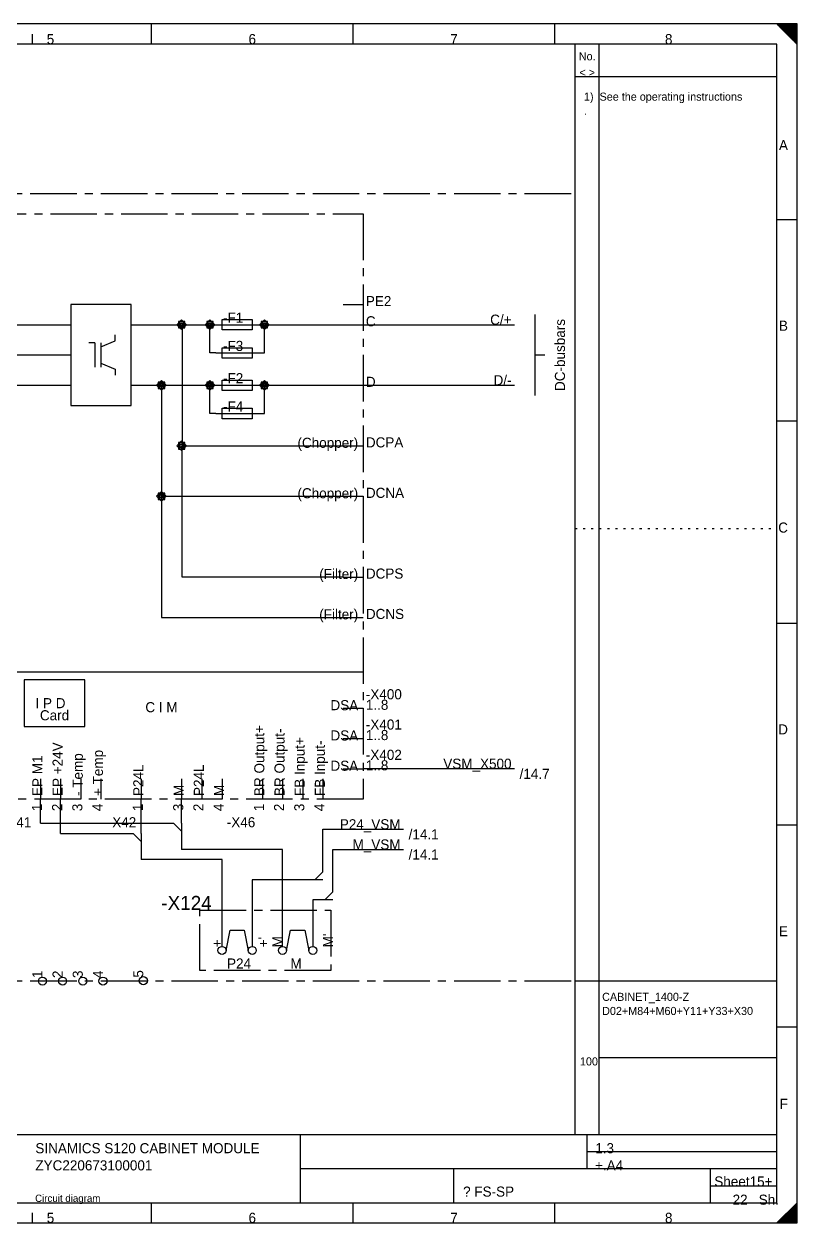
# Model space of a CAD drawing. Extents: x 0 to 420, y 0 to 297.
# Drawn here: x 228.4 to 420, y 0 to 297 of the extents above; entities that cross this region are included whole.
import ezdxf
from ezdxf.enums import TextEntityAlignment as Align

# ---------------------------------------------------------------- set-up
doc = ezdxf.new("R2010")
doc.units = 0
doc.header["$MEASUREMENT"] = 0
for name, pattern in [('LTY1', [0]), ('LTY2', [2, 0.5, -1.5]), ('LTY6', [17.5, 11.5, -2, 2, -2])]:
    doc.linetypes.add(name, pattern=pattern)
for name, color, linetype in [('GRAFIK', 7, 'LTY1'), ('PEN1', 7, 'LTY1'), ('PEN2', 7, 'LTY1'), ('PEN4', 7, 'LTY1'), ('PEN5', 7, 'LTY1'), ('PEN6', 7, 'LTY1'), ('SF', 7, 'LTY1'), ('SYMBOL', 7, 'LTY1')]:
    doc.layers.add(name, color=color, linetype=linetype)
doc.styles.add('NORMSCHRIFT', font='normwin')

# ---------------------------------------------------------------- blocks, each defined once
blk = doc.blocks.new('CD_FORM_AUD3')
at = {"layer": 'PEN1', "linetype": 'LTY1'}
for p, q in [((420, 297), (0, 297)), ((230.5, 292), (230.5, 294.5)), ((420, 297), (415, 297)), ((415, 297), (420, 292)), ((415, 297), (420, 297)), ((415.05, 296.95), (420, 296.95)), ((415.1, 296.9), (420, 296.9)), ((415.15, 296.85), (420, 296.85)), ((415.2, 296.8), (420, 296.8)), ((415.25, 296.75), (420, 296.75)), ((415.3, 296.7), (420, 296.7)), ((415.35, 296.65), (420, 296.65)), ((415.4, 296.6), (420, 296.6)), ((415.45, 296.55), (420, 296.55)), ((415.5, 296.5), (420, 296.5)), ((415.55, 296.45), (420, 296.45)), ((415.6, 296.4), (420, 296.4)), ((415.65, 296.35), (420, 296.35)), ((415.7, 296.3), (420, 296.3)), ((415.75, 296.25), (420, 296.25)), ((415.8, 296.2), (420, 296.2)), ((415.85, 296.15), (420, 296.15)), ((415.9, 296.1), (420, 296.1)), ((415.95, 296.05), (420, 296.05)), ((416, 296), (420, 296)), ((416.05, 295.95), (420, 295.95)), ((416.1, 295.9), (420, 295.9)), ((416.15, 295.85), (420, 295.85)), ((416.2, 295.8), (420, 295.8)), ((416.25, 295.75), (420, 295.75)), ((416.3, 295.7), (420, 295.7)), ((416.35, 295.65), (420, 295.65)), ((416.4, 295.6), (420, 295.6)), ((416.45, 295.55), (420, 295.55)), ((416.5, 295.5), (420, 295.5)), ((416.55, 295.45), (420, 295.45)), ((416.6, 295.4), (420, 295.4)), ((416.65, 295.35), (420, 295.35)), ((416.7, 295.3), (420, 295.3)), ((416.75, 295.25), (420, 295.25)), ((416.8, 295.2), (420, 295.2)), ((416.85, 295.15), (420, 295.15)), ((416.9, 295.1), (420, 295.1)), ((416.95, 295.05), (420, 295.05)), ((417, 295), (420, 295)), ((417.05, 294.95), (420, 294.95)), ((417.1, 294.9), (420, 294.9)), ((417.15, 294.85), (420, 294.85)), ((417.2, 294.8), (420, 294.8)), ((417.25, 294.75), (420, 294.75)), ((417.3, 294.7), (420, 294.7)), ((417.35, 294.65), (420, 294.65)), ((417.4, 294.6), (420, 294.6)), ((417.45, 294.55), (420, 294.55)), ((417.5, 294.5), (420, 294.5)), ((417.55, 294.45), (420, 294.45)), ((417.6, 294.4), (420, 294.4)), ((417.65, 294.35), (420, 294.35)), ((417.7, 294.3), (420, 294.3)), ((417.75, 294.25), (420, 294.25)), ((417.8, 294.2), (420, 294.2)), ((417.85, 294.15), (420, 294.15)), ((417.9, 294.1), (420, 294.1)), ((420, 0), (420, 297)), ((420, 292), (420, 297)), ((417.95, 294.05), (420, 294.05)), ((418, 294), (420, 294)), ((418.05, 293.95), (420, 293.95)), ((418.1, 293.9), (420, 293.9)), ((418.15, 293.85), (420, 293.85)), ((418.2, 293.8), (420, 293.8)), ((418.25, 293.75), (420, 293.75)), ((418.3, 293.7), (420, 293.7)), ((418.35, 293.65), (420, 293.65)), ((418.4, 293.6), (420, 293.6)), ((418.45, 293.55), (420, 293.55)), ((418.5, 293.5), (420, 293.5)), ((418.55, 293.45), (420, 293.45)), ((418.6, 293.4), (420, 293.4)), ((418.65, 293.35), (420, 293.35)), ((418.7, 293.3), (420, 293.3)), ((418.75, 293.25), (420, 293.25)), ((418.8, 293.2), (420, 293.2)), ((418.85, 293.15), (420, 293.15)), ((418.9, 293.1), (420, 293.1)), ((418.95, 293.05), (420, 293.05)), ((419, 293), (420, 293)), ((419.05, 292.95), (420, 292.95)), ((419.1, 292.9), (420, 292.9)), ((419.15, 292.85), (420, 292.85)), ((419.2, 292.8), (420, 292.8)), ((419.25, 292.75), (420, 292.75)), ((419.3, 292.7), (420, 292.7)), ((419.35, 292.65), (420, 292.65)), ((419.4, 292.6), (420, 292.6)), ((419.45, 292.55), (420, 292.55)), ((419.5, 292.5), (420, 292.5)), ((419.55, 292.45), (420, 292.45)), ((419.6, 292.4), (420, 292.4)), ((419.65, 292.35), (420, 292.35)), ((419.7, 292.3), (420, 292.3)), ((419.75, 292.25), (420, 292.25)), ((419.8, 292.2), (420, 292.2)), ((419.85, 292.15), (420, 292.15)), ((419.9, 292.1), (420, 292.1)), ((419.95, 292.05), (420, 292.05)), ((420, 5), (415, 0)), ((418, 3), (420, 3)), ((418.05, 3.05), (420, 3.05)), ((418.1, 3.1), (420, 3.1)), ((418.15, 3.15), (420, 3.15)), ((418.2, 3.2), (420, 3.2)), ((418.25, 3.25), (420, 3.25)), ((418.3, 3.3), (420, 3.3)), ((418.35, 3.35), (420, 3.35)), ((418.4, 3.4), (420, 3.4)), ((418.45, 3.45), (420, 3.45)), ((418.5, 3.5), (420, 3.5)), ((418.55, 3.55), (420, 3.55)), ((418.6, 3.6), (420, 3.6)), ((418.65, 3.65), (420, 3.65)), ((418.7, 3.7), (420, 3.7)), ((418.75, 3.75), (420, 3.75)), ((418.8, 3.8), (420, 3.8)), ((418.85, 3.85), (420, 3.85)), ((418.9, 3.9), (420, 3.9)), ((418.95, 3.95), (420, 3.95)), ((419, 4), (420, 4)), ((419.05, 4.05), (420, 4.05)), ((419.1, 4.1), (420, 4.1)), ((419.15, 4.15), (420, 4.15)), ((419.2, 4.2), (420, 4.2)), ((419.25, 4.25), (420, 4.25)), ((419.3, 4.3), (420, 4.3)), ((419.35, 4.35), (420, 4.35)), ((419.4, 4.4), (420, 4.4)), ((419.45, 4.45), (420, 4.45)), ((419.5, 4.5), (420, 4.5)), ((419.55, 4.55), (420, 4.55)), ((419.6, 4.6), (420, 4.6)), ((419.65, 4.65), (420, 4.65)), ((419.7, 4.7), (420, 4.7)), ((419.75, 4.75), (420, 4.75)), ((419.8, 4.8), (420, 4.8)), ((419.85, 4.85), (420, 4.85)), ((419.9, 4.9), (420, 4.9)), ((419.95, 4.95), (420, 4.95)), ((420, 0), (420, 5)), ((0, 0), (420, 0)), ((230.5, 0), (230.5, 2.5)), ((415, 0), (420, 0)), ((415.05, 0.05), (420, 0.05)), ((415.1, 0.1), (420, 0.1)), ((415.15, 0.15), (420, 0.15)), ((415.2, 0.2), (420, 0.2)), ((415.25, 0.25), (420, 0.25)), ((415.3, 0.3), (420, 0.3)), ((415.35, 0.35), (420, 0.35)), ((415.4, 0.4), (420, 0.4)), ((415.45, 0.45), (420, 0.45)), ((415.5, 0.5), (420, 0.5)), ((415.55, 0.55), (420, 0.55)), ((415.6, 0.6), (420, 0.6)), ((415.65, 0.65), (420, 0.65)), ((415.7, 0.7), (420, 0.7)), ((415.75, 0.75), (420, 0.75)), ((415.8, 0.8), (420, 0.8)), ((415.85, 0.85), (420, 0.85)), ((415.9, 0.9), (420, 0.9)), ((415.95, 0.95), (420, 0.95)), ((416, 1), (420, 1)), ((416.05, 1.05), (420, 1.05)), ((416.1, 1.1), (420, 1.1)), ((416.15, 1.15), (420, 1.15)), ((416.2, 1.2), (420, 1.2)), ((416.25, 1.25), (420, 1.25)), ((416.3, 1.3), (420, 1.3)), ((416.35, 1.35), (420, 1.35)), ((416.4, 1.4), (420, 1.4)), ((416.45, 1.45), (420, 1.45)), ((416.5, 1.5), (420, 1.5)), ((416.55, 1.55), (420, 1.55)), ((416.6, 1.6), (420, 1.6)), ((416.65, 1.65), (420, 1.65)), ((416.7, 1.7), (420, 1.7)), ((416.75, 1.75), (420, 1.75)), ((416.8, 1.8), (420, 1.8)), ((416.85, 1.85), (420, 1.85)), ((416.9, 1.9), (420, 1.9)), ((416.95, 1.95), (420, 1.95)), ((417, 2), (420, 2)), ((417.05, 2.05), (420, 2.05)), ((417.1, 2.1), (420, 2.1)), ((417.15, 2.15), (420, 2.15)), ((417.2, 2.2), (420, 2.2)), ((417.25, 2.25), (420, 2.25)), ((417.3, 2.3), (420, 2.3)), ((417.35, 2.35), (420, 2.35)), ((417.4, 2.4), (420, 2.4)), ((417.45, 2.45), (420, 2.45)), ((417.5, 2.5), (420, 2.5)), ((417.55, 2.55), (420, 2.55)), ((417.6, 2.6), (420, 2.6)), ((417.65, 2.65), (420, 2.65)), ((417.7, 2.7), (420, 2.7)), ((417.75, 2.75), (420, 2.75)), ((417.8, 2.8), (420, 2.8)), ((417.85, 2.85), (420, 2.85)), ((417.9, 2.9), (420, 2.9)), ((417.95, 2.95), (420, 2.95))]:
    blk.add_line(p, q, dxfattribs=at)
at = {"layer": 'PEN5', "linetype": 'LTY1'}
for p, q in [((415, 292), (5, 292)), ((415, 5), (415, 292)), ((5, 21.9), (415, 21.9)), ((5, 5), (415, 5))]:
    blk.add_line(p, q, dxfattribs=at)
at = {"layer": 'PEN6', "linetype": 'LTY1'}
for p, q in [((260, 292), (260, 297)), ((310, 292), (310, 297)), ((360, 292), (360, 297)), ((420, 248.5), (415, 248.5)), ((420, 198.6), (415, 198.6)), ((420, 148.5), (415, 148.5)), ((420, 98.5), (415, 98.5)), ((420, 48.5), (415, 48.5)), ((296.9, 21.9), (296.9, 5)), ((367.95, 21.9), (367.95, 13.45)), ((367.95, 17.68), (415, 17.68)), ((296.9, 13.45), (415, 13.45)), ((334.95, 5), (334.95, 13.45)), ((398.5, 13.5), (398.5, 5)), ((398.43, 9.2), (415, 9.2)), ((260, 0), (260, 5)), ((310, 0), (310, 5)), ((360, 0), (360, 5))]:
    blk.add_line(p, q, dxfattribs=at)
at = {"layer": 'PEN2', "style": 'NORMSCHRIFT'}
for s, p in [('5', (235, 292)), ('6', (285, 292)), ('7', (335, 292)), ('8', (388.2, 292)), ('5', (235, 0)), ('6', (285, 0)), ('7', (335, 0)), ('8', (388.2, 0))]:
    blk.add_text(s, height=2.5, dxfattribs=at).set_placement(p, align=Align.CENTER)
for s, p in [('A', (417.75, 265.75)), ('B', (417.75, 221)), ('C', (417.75, 171)), ('D', (417.75, 121)), ('E', (417.75, 71)), ('F', (417.75, 28.25))]:
    blk.add_text(s, height=2.5, dxfattribs=at).set_placement(p, align=Align.RIGHT)
for s, p in [('Sheet', (399.5, 9)), ('Sh.', (410.5, 4.5))]:
    blk.add_text(s, height=2.5, dxfattribs=at).set_placement(p)
at = {"layer": 'PEN2', "style": 'NORMSCHRIFT', "flags": 8}
blk.add_attdef('CODE_178', (10.5, 198.25), '', height=2.5, rotation=90, dxfattribs=at)
for tag, p in [('CODE_520', (6.5, 17.25)), ('CODE_521', (21.25, 17.25)), ('CODE_522', (44.25, 17.25)), ('CODE_523', (57.5, 17.25)), ('CODE_170', (77.5, 17.25)), ('CODE_67', (106.75, 17.25)), ('CODE_66', (231.25, 17.25)), ('CODE_505', (299.25, 17.2)), ('CODE_1003', (370, 17.25)), ('CODE_1003', (398.15, 17.2)), ('CODE_524', (6.5, 13)), ('CODE_525', (21.25, 13)), ('CODE_526', (44.25, 13)), ('CODE_527', (57.5, 13)), ('CODE_171', (77.5, 13)), ('CODE_175', (106.75, 13)), ('CODE_65', (231.25, 13)), ('CODE_506', (299.25, 13.2)), ('CODE_1003', (369.95, 13)), ('CODE_528', (6.5, 9)), ('CODE_529', (21.25, 9)), ('CODE_530', (44.25, 9)), ('CODE_531', (57.5, 9)), ('CODE_172', (77.5, 9)), ('CODE_176', (106.75, 9)), ('CODE_166', (231.25, 9)), ('CODE_532', (297.75, 8.5)), ('CODE_534', (307.75, 8.5)), ('CODE_536', (321.75, 8.5)), ('CODE_68', (337.25, 6.5)), ('CODE_62', (408.25, 9)), ('CODE_70', (408.25, 9)), ('CODE_173', (77.5, 4.5)), ('CODE_73', (104.5, 4.5)), ('CODE_533', (297.75, 4.5)), ('CODE_535', (307.75, 4.5)), ('CODE_537', (321.75, 4.5))]:
    blk.add_attdef(tag, p, '', height=2.5, dxfattribs=at)
for tag, p in [('CODE_554', (362.8, 17.2)), ('CODE_507', (316, 6.5))]:
    blk.add_attdef(tag, text='', height=2.5, dxfattribs=at).set_placement(p, align=Align.CENTER)
for tag, p in [('CODE_1003', (396.75, 17.2)), ('CODE_1003', (396.75, 13)), ('CODE_512', (294.25, 6.7)), ('CODE_71', (407.75, 4.5))]:
    blk.add_attdef(tag, text='', height=2.5, dxfattribs=at).set_placement(p, align=Align.RIGHT)
at = {"layer": 'PEN4', "style": 'NORMSCHRIFT', "flags": 8}
for tag, p, height in [('CODE_400', (367.2, 278), 2), ('CODE_401', (367.2, 274.5), 2), ('CODE_402', (367.2, 271), 2), ('CODE_403', (367.2, 267.5), 2), ('CODE_404', (367.2, 264), 2), ('CODE_405', (367.2, 260.5), 2), ('CODE_406', (367.2, 257), 2), ('CODE_407', (367.2, 253.5), 2), ('CODE_408', (367.2, 250), 2), ('CODE_409', (367.2, 246.5), 2), ('CODE_410', (367.2, 243), 2), ('CODE_411', (367.2, 239.5), 2), ('CODE_412', (367.2, 236), 2), ('CODE_413', (367.2, 232.5), 2), ('CODE_414', (367.2, 229), 2), ('CODE_415', (367.2, 225.5), 2), ('CODE_416', (367.2, 222), 2), ('CODE_417', (367.2, 218.5), 2), ('CODE_418', (367.2, 215), 2), ('CODE_419', (367.2, 211.5), 2), ('CODE_420', (367.2, 208), 2), ('CODE_421', (367.2, 204.5), 2), ('CODE_422', (367.2, 201), 2), ('CODE_423', (367.2, 197.5), 2), ('CODE_424', (367.2, 194), 2), ('CODE_425', (367.2, 190.5), 2), ('CODE_426', (367.2, 187), 2), ('CODE_427', (367.2, 183.5), 2), ('CODE_428', (367.2, 180), 2), ('CODE_429', (367.2, 176.5), 2), ('CODE_430', (367.7, 165), 2), ('CODE_431', (367.7, 161.5), 2), ('CODE_432', (367.7, 158), 2), ('CODE_433', (367.7, 154.5), 2), ('CODE_434', (367.7, 151), 2), ('CODE_435', (367.7, 147.5), 2), ('CODE_436', (367.7, 144), 2), ('CODE_437', (367.7, 140.5), 2), ('CODE_438', (367.7, 137), 2), ('CODE_439', (367.7, 133.5), 2), ('CODE_440', (367.7, 130), 2), ('CODE_441', (367.7, 126.5), 2), ('CODE_442', (367.7, 123), 2), ('CODE_443', (367.7, 119.5), 2), ('CODE_444', (367.7, 116), 2), ('CODE_445', (367.7, 112.5), 2), ('CODE_446', (367.7, 109), 2), ('CODE_447', (367.7, 105.5), 2), ('CODE_448', (367.7, 102), 2), ('CODE_449', (367.7, 98.5), 2), ('CODE_450', (367.7, 95), 2), ('CODE_451', (367.7, 91.5), 2), ('CODE_452', (367.7, 88), 2), ('CODE_453', (367.7, 84.5), 2), ('CODE_454', (367.7, 81), 2), ('CODE_455', (367.7, 77.5), 2), ('CODE_456', (367.7, 74), 2), ('CODE_457', (367.7, 70.5), 2), ('CODE_458', (367.7, 67), 2), ('CODE_459', (367.7, 63.5), 2), ('CODE_460', (371.7, 55), 2), ('CODE_461', (371.7, 51.5), 2), ('CODE_462', (371.7, 48), 2), ('CODE_463', (371.7, 44.5), 2), ('CODE_464', (371.7, 41), 2), ('CODE_465', (371.7, 36.5), 2), ('CODE_466', (371.7, 33), 2), ('CODE_467', (371.7, 29.5), 2), ('CODE_468', (371.7, 26), 2), ('CODE_469', (371.7, 22.5), 2), ('CODE_76', (231.18, 5.2), 1.8), ('CODE_180', (262.68, 5.2), 1.8)]:
    blk.add_attdef(tag, p, '', height=height, dxfattribs=at)
for tag, p in [('CODE_189', (12, 43.67)), ('CODE_179', (8.5, 34.67)), ('CODE_2407', (15.5, 23.18)), ('CODE_64', (19, 23.68)), ('CODE_60', (19, 23.68)), ('CODE_63', (19, 23.68)), ('CODE_61', (19, 23.68)), ('CODE_57', (19, 23.68))]:
    blk.add_attdef(tag, p, '', height=1.8, rotation=90, dxfattribs=at)
for tag in ['CODE_190', 'CODE_372', 'CODE_373', 'CODE_39']:
    blk.add_attdef(tag, text='', height=2, dxfattribs=at).set_placement((364.4, 22.5), align=Align.RIGHT)
for tag, p in [('CODE_508', (206.5, 12)), ('CODE_509', (206.5, 9.5))]:
    blk.add_attdef(tag, text='', height=1.8, dxfattribs=at).set_placement(p, align=Align.CENTER)
blk = doc.blocks.new('FBAUD-RSP')
at = {"layer": 'PEN5', "linetype": 'LTY1'}
for p, q in [((360, 16.9), (360, 287)), ((360, 55), (410, 55))]:
    blk.add_line(p, q, dxfattribs=at)
at = {"layer": 'PEN6', "linetype": 'LTY1'}
for p, q in [((366, 16.9), (366, 287)), ((360, 279), (410, 279)), ((366, 36), (410, 36))]:
    blk.add_line(p, q, dxfattribs=at)
at = {"layer": 'PEN6', "linetype": 'LTY2'}
blk.add_line((360, 167), (410, 167), dxfattribs=at)
at = {"layer": 'PEN4', "style": 'NORMSCHRIFT'}
for s, p in [('No.', (363, 283)), ('< >', (363, 279))]:
    blk.add_text(s, height=2, dxfattribs=at).set_placement(p, align=Align.CENTER)
blk.add_text('100', height=2, dxfattribs=at).set_placement((361.2, 34))
blk = doc.blocks.new('FBAUD-MD')
at = {"layer": 'PEN1', "linetype": 'LTY6'}
for p, q in [((20, 255), (365, 255)), ((20, 60), (365, 60))]:
    blk.add_line(p, q, dxfattribs=at)
blk = doc.blocks.new('CD_BU_XD')
at = {"layer": 'PEN1', "linetype": 'LTY1'}
blk.add_line((-5, 0), (0, 0), dxfattribs=at)
at = {"layer": 'PEN2', "style": 'NORMSCHRIFT', "flags": 8}
for tag, p in [('CODE_1003', (0.65, 2.2)), ('CODE_21', (0.65, -0.4))]:
    blk.add_attdef(tag, p, '', height=2.5, dxfattribs=at)
blk.add_attdef('CODE_602', text='', height=2.5, dxfattribs=at).set_placement((-1.25, -0.5), align=Align.RIGHT)
blk = doc.blocks.new('CD_BU_XC')
at = {"layer": 'PEN1', "linetype": 'LTY1'}
blk.add_line((0, 5), (0, 0), dxfattribs=at)
at = {"layer": 'PEN2', "style": 'NORMSCHRIFT', "flags": 8}
blk.add_attdef('CODE_602', (0.5, 0.75), '', height=2.5, rotation=90, dxfattribs=at)
blk.add_attdef('CODE_1003', text='', height=2.5, dxfattribs=at).set_placement((-4.45, -4.4), align=Align.RIGHT)
blk.add_attdef('CODE_21', text='', height=2.5, rotation=90, dxfattribs=at).set_placement((0.4, -1.15), align=Align.RIGHT)
blk = doc.blocks.new('CD_X_4')
at = {"layer": 'PEN1', "linetype": 'LTY1'}
blk.add_circle((0, 0), 1, dxfattribs=at)
at = {"layer": 'PEN1', "style": 'NORMSCHRIFT', "flags": 8}
for tag in ['CODE_4', 'CODE_1', 'CODE_2']:
    blk.add_attdef(tag, text='', height=3.5, dxfattribs=at).set_placement((-5.55, 2.3), align=Align.RIGHT)
at = {"layer": 'PEN2', "style": 'NORMSCHRIFT', "flags": 8}
blk.add_attdef('CODE_21', (0, 0.75), '', height=2.5, rotation=90, dxfattribs=at)
blk.add_attdef('CODE_3', text='', height=2.5, dxfattribs=at).set_placement((-5.25, -0.6), align=Align.RIGHT)
blk = doc.blocks.new('CD_X_4_N')
at = {"layer": 'PEN1', "linetype": 'LTY1'}
blk.add_circle((0, 0), 1, dxfattribs=at)
at = {"layer": 'PEN2', "style": 'NORMSCHRIFT', "flags": 8}
blk.add_attdef('CODE_21', (0, 0.75), '', height=2.5, rotation=90, dxfattribs=at)
blk = doc.blocks.new('CD_X_4D_N')
at = {"layer": 'PEN1', "linetype": 'LTY1'}
blk.add_circle((0, 0), 1, dxfattribs=at)
at = {"layer": 'PEN2', "style": 'NORMSCHRIFT', "flags": 8}
blk.add_attdef('CODE_21', (0, 0.75), '', height=2.5, rotation=90, dxfattribs=at)
blk = doc.blocks.new('CD_POT_W1R')
at = {"layer": 'PEN2', "style": 'NORMSCHRIFT', "flags": 8}
blk.add_attdef('CODE_4', text='', height=2.5, dxfattribs=at).set_placement((-0.75, 0), align=Align.RIGHT)
blk.add_attdef('CODE_10', (1.25, -2.5), '', height=2.5, dxfattribs=at)

msp = doc.modelspace()

# ---------------------------------------------------------------- linework, layer by layer
at = {"layer": 'PEN1', "linetype": 'LTY6'}
for p, q in [((95, 250), (312.5, 250)), ((312.5, 250), (312.5, 105)), ((312.5, 105), (95, 105)), ((272, 77.5), (304.5, 77.5)), ((272, 62.5), (272, 77.5)), ((304.5, 77.5), (304.5, 62.5)), ((304.5, 62.5), (272, 62.5))]:
    msp.add_line(p, q, dxfattribs=at)
at = {"layer": 'PEN1', "linetype": 'LTY1'}
for p, q in [((240, 227.5), (240, 202.5)), ((255, 227.5), (240, 227.5)), ((255, 202.5), (255, 227.5)), ((267.5, 223.7), (266.3, 222.5)), ((266.7, 223.3), (266.7, 221.7)), ((268.3, 223.3), (266.7, 223.3)), ((267, 223), (267.9, 223)), ((267, 222), (267, 223)), ((267.5, 222.9), (267, 222.5)), ((268.7, 222.5), (267.5, 223.7)), ((268, 222.5), (267.5, 222.9)), ((267.9, 223), (267.9, 222)), ((268.3, 221.7), (268.3, 223.3)), ((274.5, 223.7), (273.3, 222.5)), ((273.7, 223.3), (273.7, 221.7)), ((275.3, 223.3), (273.7, 223.3)), ((274, 223), (274.9, 223)), ((274, 222), (274, 223)), ((274.5, 222.9), (274, 222.5)), ((275.7, 222.5), (274.5, 223.7)), ((275, 222.5), (274.5, 222.9)), ((274.9, 223), (274.9, 222)), ((275.3, 221.7), (275.3, 223.3)), ((277.5, 223.8), (285, 223.8)), ((277.5, 221.2), (277.5, 223.8)), ((285, 223.8), (285, 221.2)), ((288, 223.7), (286.8, 222.5)), ((287.2, 223.3), (287.2, 221.7)), ((288.8, 223.3), (287.2, 223.3)), ((287.5, 223), (288.4, 223)), ((287.5, 222), (287.5, 223)), ((288, 222.9), (287.5, 222.5)), ((289.2, 222.5), (288, 223.7)), ((288.5, 222.5), (288, 222.9)), ((288.4, 223), (288.4, 222)), ((288.8, 221.7), (288.8, 223.3)), ((355, 225), (355, 205)), ((100, 222.5), (240, 222.5)), ((251, 218.5), (251, 220)), ((255, 222.5), (307.5, 222.5)), ((266.3, 222.5), (267.5, 221.3)), ((266.7, 221.7), (268.3, 221.7)), ((267, 222.5), (267.5, 222.1)), ((267.9, 222), (267, 222)), ((267.5, 221.3), (268.7, 222.5)), ((267.5, 222.1), (268, 222.5)), ((267.5, 222.5), (267.5, 221.5)), ((267.6, 222.5), (267.6, 192.5)), ((273.3, 222.5), (274.5, 221.3)), ((273.7, 221.7), (275.3, 221.7)), ((274, 222.5), (274.5, 222.1)), ((274.9, 222), (274, 222)), ((274.5, 215.5), (274.5, 222.5)), ((274.5, 221.3), (275.7, 222.5)), ((274.5, 222.1), (275, 222.5)), ((274.5, 222.5), (274.5, 221.5)), ((276, 222.5), (286.5, 222.5)), ((285, 221.2), (277.5, 221.2)), ((286.8, 222.5), (288, 221.3)), ((287.2, 221.7), (288.8, 221.7)), ((287.5, 222.5), (288, 222.1)), ((288.4, 222), (287.5, 222)), ((288, 215.5), (288, 222.5)), ((288, 221.3), (289.2, 222.5)), ((288, 222.1), (288.5, 222.5)), ((288, 222.5), (288, 221.5)), ((312.5, 222.5), (350, 222.5)), ((246, 218), (244.5, 218)), ((246, 218), (246, 212)), ((247.5, 217), (251, 218.5)), ((247.5, 218), (247.5, 212)), ((100, 215), (240, 215)), ((276, 215.5), (274.5, 215.5)), ((276, 215.5), (286.5, 215.5)), ((277.5, 216.8), (285, 216.8)), ((277.5, 214.2), (277.5, 216.8)), ((285, 214.2), (277.5, 214.2)), ((285, 216.8), (285, 214.2)), ((286.5, 215.5), (288, 215.5)), ((355, 215), (357.5, 215)), ((247.5, 213), (251, 211.5)), ((251, 211.5), (251, 210)), ((262.5, 208.7), (261.3, 207.5)), ((261.7, 208.3), (261.7, 206.7)), ((263.3, 208.3), (261.7, 208.3)), ((262, 208), (262.9, 208)), ((262, 207), (262, 208)), ((263.7, 207.5), (262.5, 208.7)), ((262.9, 208), (262.9, 207)), ((263.3, 206.7), (263.3, 208.3)), ((274.5, 208.7), (273.3, 207.5)), ((273.7, 208.3), (273.7, 206.7)), ((275.3, 208.3), (273.7, 208.3)), ((274, 208), (274.9, 208)), ((274, 207), (274, 208)), ((275.7, 207.5), (274.5, 208.7)), ((274.9, 208), (274.9, 207)), ((275.3, 206.7), (275.3, 208.3)), ((277.5, 208.8), (285, 208.8)), ((277.5, 206.2), (277.5, 208.8)), ((285, 208.8), (285, 206.2)), ((288, 208.7), (286.8, 207.5)), ((287.2, 208.3), (287.2, 206.7)), ((288.8, 208.3), (287.2, 208.3)), ((287.5, 208), (288.4, 208)), ((287.5, 207), (287.5, 208)), ((289.2, 207.5), (288, 208.7)), ((288.4, 208), (288.4, 207)), ((288.8, 206.7), (288.8, 208.3)), ((100, 207.5), (240, 207.5)), ((255, 207.5), (307.5, 207.5)), ((261.3, 207.5), (262.5, 206.3)), ((261.7, 206.7), (263.3, 206.7)), ((262.5, 207.9), (262, 207.5)), ((262, 207.5), (262.5, 207.1)), ((262.9, 207), (262, 207)), ((263, 207.5), (262.5, 207.9)), ((262.5, 207.5), (262.5, 180)), ((262.5, 206.3), (263.7, 207.5)), ((262.5, 207.1), (263, 207.5)), ((262.5, 207.5), (262.5, 206.5)), ((273.3, 207.5), (274.5, 206.3)), ((273.7, 206.7), (275.3, 206.7)), ((274.5, 207.9), (274, 207.5)), ((274, 207.5), (274.5, 207.1)), ((274.9, 207), (274, 207)), ((275, 207.5), (274.5, 207.9)), ((274.5, 200.5), (274.5, 207.5)), ((274.5, 206.3), (275.7, 207.5)), ((274.5, 207.1), (275, 207.5)), ((274.5, 207.5), (274.5, 206.5)), ((276, 207.5), (286.5, 207.5)), ((285, 206.2), (277.5, 206.2)), ((286.8, 207.5), (288, 206.3)), ((287.2, 206.7), (288.8, 206.7)), ((288, 207.9), (287.5, 207.5)), ((287.5, 207.5), (288, 207.1)), ((288.4, 207), (287.5, 207)), ((288.5, 207.5), (288, 207.9)), ((288, 200.5), (288, 207.5)), ((288, 206.3), (289.2, 207.5)), ((288, 207.1), (288.5, 207.5)), ((288, 207.5), (288, 206.5)), ((312.5, 207.5), (350, 207.5)), ((240, 202.5), (255, 202.5)), ((276, 200.5), (274.5, 200.5)), ((276, 200.5), (286.5, 200.5)), ((277.5, 201.8), (285, 201.8)), ((277.5, 199.2), (277.5, 201.8)), ((285, 199.2), (277.5, 199.2)), ((285, 201.8), (285, 199.2)), ((286.5, 200.5), (288, 200.5)), ((267.5, 193.7), (266.3, 192.5)), ((266.7, 193.3), (266.7, 191.7)), ((268.3, 193.3), (266.7, 193.3)), ((268.7, 192.5), (267.5, 193.7)), ((268.3, 191.7), (268.3, 193.3)), ((266.3, 192.5), (267.5, 191.3)), ((266.7, 191.7), (268.3, 191.7)), ((267, 193), (267.9, 193)), ((267, 192), (267, 193)), ((267.5, 192.9), (267, 192.5)), ((267, 192.5), (267.5, 192.1)), ((267.9, 192), (267, 192)), ((268, 192.5), (267.5, 192.9)), ((267.5, 191.3), (268.7, 192.5)), ((267.5, 192.1), (268, 192.5)), ((267.5, 192.5), (267.5, 191.5)), ((267.6, 192.5), (307.5, 192.5)), ((267.6, 160), (267.6, 192.5)), ((267.9, 193), (267.9, 192)), ((262.5, 181.2), (261.3, 180)), ((263.7, 180), (262.5, 181.2)), ((261.3, 180), (262.5, 178.8)), ((261.7, 180.8), (261.7, 179.2)), ((263.3, 180.8), (261.7, 180.8)), ((261.7, 179.2), (263.3, 179.2)), ((262, 180.5), (262.9, 180.5)), ((262, 179.5), (262, 180.5)), ((262.5, 180.4), (262, 180)), ((262, 180), (262.5, 179.6)), ((262.9, 179.5), (262, 179.5)), ((263, 180), (262.5, 180.4)), ((262.5, 180), (307.5, 180)), ((262.5, 180), (262.5, 150)), ((262.5, 178.8), (263.7, 180)), ((262.5, 179.6), (263, 180)), ((262.5, 180), (262.5, 179)), ((262.9, 180.5), (262.9, 179.5)), ((263.3, 179.2), (263.3, 180.8)), ((307.5, 160), (267.6, 160)), ((262.5, 150), (307.5, 150)), ((128, 136.5), (312.5, 136.5)), ((228.5, 134.5), (228.5, 123)), ((243.5, 134.5), (228.5, 134.5)), ((243.5, 123), (243.5, 134.5)), ((228.5, 123), (243.5, 123)), ((350, 112.5), (312.5, 112.5)), ((232.5, 99), (232.5, 105)), ((237.5, 96.5), (237.5, 105)), ((257.5, 96.5), (257.5, 105)), ((267.5, 99), (267.5, 105)), ((232.5, 99), (265.5, 99)), ((265.5, 99), (267.5, 97)), ((267.5, 99), (267.5, 92.5)), ((237.5, 96.5), (255.5, 96.5)), ((255.5, 96.5), (257.5, 94.5)), ((257.5, 96.5), (257.5, 90)), ((302.5, 97.5), (322.5, 97.5)), ((302.5, 87), (302.5, 97.5)), ((292.5, 92.5), (267.5, 92.5)), ((292.5, 68.5), (292.5, 92.5)), ((305, 82), (305, 92.5)), ((305, 92.5), (322.5, 92.5)), ((277.5, 90), (257.5, 90)), ((277.5, 68.5), (277.5, 90)), ((300.5, 85), (302.5, 87)), ((285, 85), (285, 68.5)), ((302.5, 85), (285, 85)), ((303, 80), (305, 82)), ((300, 80), (300, 68.5)), ((305, 80), (300, 80)), ((278.5, 67.5), (279.5, 72.5)), ((279.5, 72.5), (283, 72.5)), ((283, 72.5), (284, 67.5)), ((293.5, 67.5), (294.5, 72.5)), ((294.5, 72.5), (298, 72.5)), ((298, 72.5), (299, 67.5))]:
    msp.add_line(p, q, dxfattribs=at)

# ---------------------------------------------------------------- block references
at = {"layer": 'GRAFIK'}
for name, p in [('FBAUD-RSP', (5, 5)), ('FBAUD-MD', (0, 0))]:
    msp.add_blockref(name, p, dxfattribs=at)
at = {"layer": 'SF'}
ref = msp.add_blockref('CD_FORM_AUD3', (0, 0), dxfattribs=at)
ref.add_attrib('CODE_66', 'SINAMICS S120 CABINET MODULE', (231.25, 17.25), dxfattribs={"layer": 'PEN2', "height": 2.5, "style": 'NORMSCHRIFT', "flags": 8})
ref.add_attrib('CODE_65', 'ZYC220673100001', (231.25, 13), dxfattribs={"layer": 'PEN2', "height": 2.5, "style": 'NORMSCHRIFT', "flags": 8})
ref.add_attrib('CODE_76', 'Circuit diagram', (231.18, 5.2), dxfattribs={"layer": 'PEN4', "height": 1.8, "style": 'NORMSCHRIFT', "flags": 8})
ref.add_attrib('CODE_71', '22', dxfattribs={"layer": 'PEN2', "height": 2.5, "style": 'NORMSCHRIFT', "flags": 8}).set_placement((407.75, 4.5), align=Align.RIGHT)
ref.add_attrib('CODE_68', '? FS-SP ', (337.25, 6.5), dxfattribs={"layer": 'PEN2', "height": 2.5, "style": 'NORMSCHRIFT', "flags": 8})
ref.add_attrib('CODE_1003', '1.3', (370, 17.25), dxfattribs={"layer": 'PEN2', "height": 2.5, "style": 'NORMSCHRIFT', "flags": 8})
ref.add_attrib('CODE_1003', '+.A4', (369.95, 13), dxfattribs={"layer": 'PEN2', "height": 2.5, "style": 'NORMSCHRIFT', "flags": 8})
ref.add_attrib('CODE_400', '1)  See the operating instructions', (367.2, 278), dxfattribs={"layer": 'PEN4', "height": 2, "style": 'NORMSCHRIFT', "flags": 8})
ref.add_attrib('CODE_401', '.', (367.2, 274.5), dxfattribs={"layer": 'PEN4', "height": 2, "style": 'NORMSCHRIFT', "flags": 8})
ref.add_attrib('CODE_460', 'CABINET_1400-Z', (371.7, 55), dxfattribs={"layer": 'PEN4', "height": 2, "style": 'NORMSCHRIFT', "flags": 8})
ref.add_attrib('CODE_461', 'D02+M84+M60+Y11+Y33+X30', (371.7, 51.5), dxfattribs={"layer": 'PEN4', "height": 2, "style": 'NORMSCHRIFT', "flags": 8})
at = {"layer": 'SYMBOL'}
for name, p, values in [('CD_BU_XD', (312.5, 227.5), {'CODE_21': 'PE2'}), ('CD_BU_XD', (312.5, 222.5), {'CODE_21': 'C'}), ('CD_BU_XD', (312.5, 207.5), {'CODE_21': 'D'}), ('CD_BU_XD', (312.5, 192.5), {'CODE_21': 'DCPA', 'CODE_602': '(Chopper)'}), ('CD_BU_XD', (312.5, 180), {'CODE_21': 'DCNA', 'CODE_602': '(Chopper)'}), ('CD_BU_XD', (312.5, 160), {'CODE_21': 'DCPS', 'CODE_602': '(Filter)'}), ('CD_BU_XD', (312.5, 150), {'CODE_21': 'DCNS', 'CODE_602': '(Filter)'}), ('CD_BU_XC', (292.5, 105), {'CODE_21': '2', 'CODE_602': 'BR Output-'}), ('CD_BU_XC', (237.5, 105), {'CODE_21': '2', 'CODE_602': 'EP +24V'}), ('CD_BU_XC', (297.5, 105), {'CODE_21': '3', 'CODE_602': 'FB Input+'}), ('CD_BU_XC', (302.5, 105), {'CODE_21': '4', 'CODE_602': 'FB Input-'}), ('CD_BU_XC', (242.5, 105), {'CODE_21': '3', 'CODE_602': '- Temp'}), ('CD_BU_XC', (247.5, 105), {'CODE_21': '4', 'CODE_602': '+ Temp'}), ('CD_BU_XC', (272.5, 105), {'CODE_21': '2', 'CODE_602': 'P24L'}), ('CD_POT_W1R', (350, 112.5), {'CODE_4': 'VSM_X500', 'CODE_10': '/14.7'}), ('CD_BU_XC', (267.5, 105), {'CODE_21': '3', 'CODE_602': 'M'}), ('CD_BU_XC', (277.5, 105), {'CODE_21': '4', 'CODE_602': 'M'}), ('CD_POT_W1R', (322.5, 97.5), {'CODE_4': 'P24_VSM', 'CODE_10': '/14.1'}), ('CD_POT_W1R', (322.5, 92.5), {'CODE_4': 'M_VSM', 'CODE_10': '/14.1'}), ('CD_X_4_N', (292.5, 67.5), {'CODE_21': 'M'}), ('CD_X_4_N', (248, 59.9), {'CODE_21': '4'}), ('CD_X_4_N', (258, 60), {'CODE_21': '5'}), ('CD_X_4_N', (238, 59.9), {'CODE_21': '2'}), ('CD_X_4_N', (243, 59.9), {'CODE_21': '3'})]:
    msp.add_blockref(name, p, dxfattribs=at).add_auto_attribs(values)
ref = msp.add_blockref('CD_BU_XD', (312.5, 127.5), dxfattribs=at)
ref.add_attrib('CODE_21', '1..8', (313.15, 127.1), dxfattribs={"layer": 'PEN2', "height": 2.5, "style": 'NORMSCHRIFT', "flags": 8})
ref.add_attrib('CODE_602', 'DSA', dxfattribs={"layer": 'PEN2', "height": 2.5, "style": 'NORMSCHRIFT', "flags": 8}).set_placement((311.25, 127), align=Align.RIGHT)
ref.add_attrib('CODE_1003', '-X400', (313.15, 129.7), dxfattribs={"layer": 'PEN2', "height": 2.5, "style": 'NORMSCHRIFT', "flags": 8})
ref = msp.add_blockref('CD_BU_XC', (287.5, 105), dxfattribs=at)
ref.add_attrib('CODE_21', '1', dxfattribs={"layer": 'PEN2', "height": 2.5, "rotation": 90, "style": 'NORMSCHRIFT', "flags": 8}).set_placement((287.9, 103.85), align=Align.RIGHT)
ref.add_attrib('CODE_602', 'BR Output+', (288, 105.75), dxfattribs={"layer": 'PEN2', "height": 2.5, "rotation": 90, "style": 'NORMSCHRIFT', "flags": 8})
ref.add_attrib('CODE_1003', '-X46', dxfattribs={"layer": 'PEN2', "height": 2.5, "style": 'NORMSCHRIFT', "flags": 8}).set_placement((285.75, 98), align=Align.RIGHT)
ref = msp.add_blockref('CD_BU_XD', (312.5, 120), dxfattribs=at)
ref.add_attrib('CODE_21', '1..8', (313.15, 119.6), dxfattribs={"layer": 'PEN2', "height": 2.5, "style": 'NORMSCHRIFT', "flags": 8})
ref.add_attrib('CODE_602', 'DSA', dxfattribs={"layer": 'PEN2', "height": 2.5, "style": 'NORMSCHRIFT', "flags": 8}).set_placement((311.25, 119.5), align=Align.RIGHT)
ref.add_attrib('CODE_1003', '-X401', (313.15, 122.2), dxfattribs={"layer": 'PEN2', "height": 2.5, "style": 'NORMSCHRIFT', "flags": 8})
ref = msp.add_blockref('CD_BU_XD', (312.5, 112.5), dxfattribs=at)
ref.add_attrib('CODE_21', '1..8', (313.15, 112.1), dxfattribs={"layer": 'PEN2', "height": 2.5, "style": 'NORMSCHRIFT', "flags": 8})
ref.add_attrib('CODE_602', 'DSA', dxfattribs={"layer": 'PEN2', "height": 2.5, "style": 'NORMSCHRIFT', "flags": 8}).set_placement((311.25, 112), align=Align.RIGHT)
ref.add_attrib('CODE_1003', '-X402', (313.15, 114.7), dxfattribs={"layer": 'PEN2', "height": 2.5, "style": 'NORMSCHRIFT', "flags": 8})
ref = msp.add_blockref('CD_BU_XC', (232.5, 105), dxfattribs=at)
ref.add_attrib('CODE_21', '1', dxfattribs={"layer": 'PEN2', "height": 2.5, "rotation": 90, "style": 'NORMSCHRIFT', "flags": 8}).set_placement((232.9, 103.85), align=Align.RIGHT)
ref.add_attrib('CODE_602', 'EP M1', (233, 105.75), dxfattribs={"layer": 'PEN2', "height": 2.5, "rotation": 90, "style": 'NORMSCHRIFT', "flags": 8})
ref.add_attrib('CODE_1003', '-X41', dxfattribs={"layer": 'PEN2', "height": 2.5, "style": 'NORMSCHRIFT', "flags": 8}).set_placement((230.25, 98), align=Align.RIGHT)
ref = msp.add_blockref('CD_BU_XC', (257.5, 105), dxfattribs=at)
ref.add_attrib('CODE_21', '1', dxfattribs={"layer": 'PEN2', "height": 2.5, "rotation": 90, "style": 'NORMSCHRIFT', "flags": 8}).set_placement((257.9, 103.85), align=Align.RIGHT)
ref.add_attrib('CODE_602', 'P24L', (258, 105.75), dxfattribs={"layer": 'PEN2', "height": 2.5, "rotation": 90, "style": 'NORMSCHRIFT', "flags": 8})
ref.add_attrib('CODE_1003', '-X42', dxfattribs={"layer": 'PEN2', "height": 2.5, "style": 'NORMSCHRIFT', "flags": 8}).set_placement((256.25, 98), align=Align.RIGHT)
ref = msp.add_blockref('CD_X_4D_N', (300, 67.5), dxfattribs=at)
ref.add_attrib('CODE_21', "M'", (305, 68.25), dxfattribs={"layer": 'PEN2', "height": 2.5, "rotation": 90, "style": 'NORMSCHRIFT', "flags": 8})
ref = msp.add_blockref('CD_X_4', (277.5, 67.5), dxfattribs=at)
ref.add_attrib('CODE_21', '+', (277.5, 68.25), dxfattribs={"layer": 'PEN2', "height": 2.5, "rotation": 90, "style": 'NORMSCHRIFT', "flags": 8})
ref = msp.add_blockref('CD_X_4D_N', (285, 67.5), dxfattribs=at)
ref.add_attrib('CODE_21', "+'", (289, 68.25), dxfattribs={"layer": 'PEN2', "height": 2.5, "rotation": 90, "style": 'NORMSCHRIFT', "flags": 8})
ref = msp.add_blockref('CD_X_4', (233, 59.9), dxfattribs=at)
ref.add_attrib('CODE_21', '1', (233, 60.65), dxfattribs={"layer": 'PEN2', "height": 2.5, "rotation": 90, "style": 'NORMSCHRIFT', "flags": 8})

# ---------------------------------------------------------------- texts
at = {"layer": 'PEN1', "style": 'NORMSCHRIFT'}
msp.add_text('-X124', height=3.5, dxfattribs=at).set_placement((274.95, 77.5), align=Align.RIGHT)
at = {"layer": 'PEN2', "style": 'NORMSCHRIFT'}
for s, p in [('-F1', (277.75, 223)), ('-F3', (277.75, 216)), ('-F2', (277.75, 208)), ('-F4', (277.75, 201)), ('P24', (278.75, 63)), ('15+', (408.25, 9))]:
    msp.add_text(s, height=2.5, dxfattribs=at).set_placement(p)
for s, p in [('C/+', (349.25, 222.5)), ('D/-', (349.25, 207.5)), ('M', (297.25, 63))]:
    msp.add_text(s, height=2.5, dxfattribs=at).set_placement(p, align=Align.RIGHT)
msp.add_text('DC-busbars', height=2.5, rotation=90, dxfattribs=at).set_placement((362.5, 215), align=Align.CENTER)
for s, p in [('I P D', (235, 127.5)), ('C I M', (262.5, 126.5)), ('Card', (236, 124.5))]:
    msp.add_text(s, height=2.5, dxfattribs=at).set_placement(p, align=Align.CENTER)

doc.saveas('drawing.dxf')
